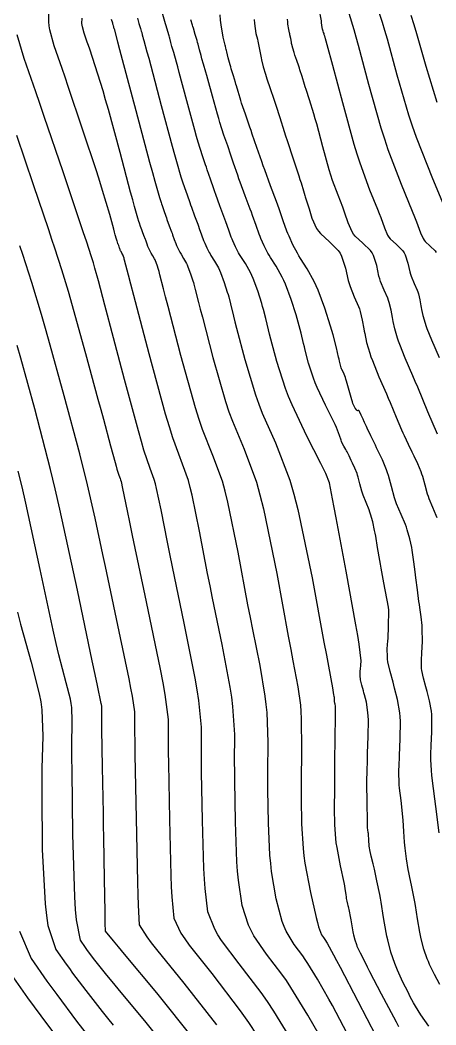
# Model space of a CAD drawing. Header units: metres. Extents: x 837117 to 838477, y 1189012 to 1191015.
# Drawn here: x 837552.6 to 837589.3, y 1190071.8 to 1190160.4 of the extents above; entities that cross this region are included whole.
import ezdxf

# ---------------------------------------------------------------- set-up
doc = ezdxf.new("R2010")
doc.units = ezdxf.units.M
doc.header["$LTSCALE"] = 0.3
doc.layers.add('COTAS 10', color=1, linetype='Continuous')
doc.layers.add('COTAS INT', color=252, linetype='Continuous')

msp = doc.modelspace()

# ---------------------------------------------------------------- linework, layer by layer
at = {"layer": 'COTAS 10'}
for points, elevation in [([(837590.284, 1190143.378), (837589.017, 1190146.416), (837587.596, 1190150.056), (837587.247, 1190151.05), (837586.917, 1190152.038), (837585.885, 1190155.557), (837585.024, 1190158.726), (837584.802, 1190159.493), (837584.587, 1190160.213), (837583.868, 1190162.416)], 1680), ([(837581.809, 1190070.388), (837580.496, 1190072.875), (837580.17, 1190073.481), (837579.859, 1190074.05), (837578.87, 1190075.803), (837578.013, 1190077.196), (837577.786, 1190077.538), (837577.563, 1190077.861), (837576.793, 1190078.87), (837576.101, 1190080.024), (837575.927, 1190080.439), (837575.76, 1190080.895), (837575.222, 1190082.885), (837574.819, 1190085.29), (837574.737, 1190086.007), (837574.669, 1190086.747), (837574.531, 1190089.603), (837574.494, 1190092.519), (837574.49, 1190093.297), (837574.488, 1190094.062), (837574.5, 1190096.717), (837574.41, 1190099.317), (837574.342, 1190100.047), (837574.257, 1190100.781), (837573.798, 1190103.471), (837573.149, 1190106.658), (837572.945, 1190107.706), (837572.731, 1190108.826), (837571.866, 1190113.471), (837570.957, 1190117.888), (837570.714, 1190118.865), (837570.475, 1190119.736), (837569.644, 1190121.991), (837568.722, 1190124.292), (837568.425, 1190125.191), (837568.11, 1190126.204), (837566.825, 1190130.811), (837565.686, 1190135.16), (837565.464, 1190136.01), (837565.282, 1190136.707), (837564.965, 1190137.947), (837564.894, 1190138.222), (837564.868, 1190138.311), (837564.84, 1190138.405), (837564.717, 1190138.791), (837564.574, 1190139.176), (837564.533, 1190139.269), (837564.492, 1190139.357), (837564.339, 1190139.628), (837564.198, 1190139.849), (837564.164, 1190139.906), (837564.132, 1190139.961), (837564.035, 1190140.144), (837563.954, 1190140.327), (837563.932, 1190140.381), (837563.91, 1190140.437), (837563.832, 1190140.654), (837563.743, 1190140.907), (837563.715, 1190140.986), (837563.685, 1190141.069), (837563.562, 1190141.399), (837563.435, 1190141.741), (837563.403, 1190141.831), (837563.371, 1190141.919), (837563.267, 1190142.219), (837563.171, 1190142.501), (837563.119, 1190142.655), (837563.025, 1190142.927), (837562.727, 1190143.982), (837562.572, 1190144.552), (837562.386, 1190145.242), (837561.453, 1190148.74), (837560.426, 1190152.517), (837560.181, 1190153.384), (837559.953, 1190154.173), (837559.271, 1190156.376), (837558.773, 1190157.852), (837558.661, 1190158.183), (837558.559, 1190158.48), (837558.286, 1190159.271), (837558.134, 1190159.82), (837558.11, 1190159.964), (837558.094, 1190160.105), (837558.097, 1190160.586)], 1660), ([(837589.593, 1190088.705), (837589.291, 1190091.023), (837588.998, 1190093.311), (837588.943, 1190093.796), (837588.9, 1190094.216), (837588.84, 1190095.195), (837588.865, 1190095.905), (837588.875, 1190096.156), (837588.886, 1190096.429), (837588.939, 1190097.612), (837588.948, 1190098.847), (837588.931, 1190099.154), (837588.906, 1190099.445), (837588.748, 1190100.368), (837588.538, 1190101.172), (837588.481, 1190101.388), (837588.424, 1190101.601), (837588.22, 1190102.345), (837588.068, 1190103.034), (837588.042, 1190103.212), (837588.025, 1190103.385), (837588.024, 1190103.963), (837588.065, 1190104.565), (837588.075, 1190104.753), (837588.083, 1190104.949), (837588.107, 1190105.735), (837588.101, 1190106.563), (837588.09, 1190106.786), (837588.076, 1190107.006), (837587.994, 1190107.778), (837587.88, 1190108.6), (837587.845, 1190108.852), (837587.809, 1190109.114), (837587.667, 1190110.15), (837587.527, 1190111.201), (837587.492, 1190111.473), (837587.459, 1190111.737), (837587.352, 1190112.621), (837587.24, 1190113.438), (837587.203, 1190113.659), (837587.164, 1190113.878), (837587.001, 1190114.65), (837586.774, 1190115.442), (837586.694, 1190115.672), (837586.606, 1190115.908), (837586.228, 1190116.801), (837585.839, 1190117.742), (837585.744, 1190118.007), (837585.655, 1190118.274), (837585.382, 1190119.258), (837585.115, 1190120.226), (837585.03, 1190120.483), (837584.941, 1190120.736), (837584.579, 1190121.611), (837584.185, 1190122.453), (837584.075, 1190122.685), (837583.964, 1190122.916), (837583.563, 1190123.747), (837583.233, 1190124.427), (837583.167, 1190124.564), (837583.112, 1190124.678), (837583.006, 1190124.904), (837582.943, 1190125.052), (837582.914, 1190125.118), (837582.882, 1190125.195), (837582.725, 1190125.559), (837582.568, 1190125.887), (837582.535, 1190125.941), (837582.507, 1190125.978), (837582.443, 1190125.979), (837582.382, 1190125.947), (837582.355, 1190125.964), (837582.324, 1190125.993), (837582.178, 1190126.189), (837581.99, 1190126.59), (837581.934, 1190126.748), (837581.876, 1190126.926), (837581.648, 1190127.738), (837581.426, 1190128.554), (837581.371, 1190128.735), (837581.318, 1190128.896), (837581.151, 1190129.314), (837581.019, 1190129.591), (837580.989, 1190129.663), (837580.961, 1190129.732), (837580.885, 1190129.966), (837580.795, 1190130.338), (837580.759, 1190130.494), (837580.718, 1190130.673), (837580.527, 1190131.513), (837580.235, 1190132.65), (837580.129, 1190133.017), (837580.013, 1190133.407), (837579.504, 1190135.002), (837578.912, 1190136.592), (837578.744, 1190136.979), (837578.574, 1190137.342), (837577.942, 1190138.461), (837577.357, 1190139.376), (837577.216, 1190139.612), (837577.084, 1190139.84), (837576.685, 1190140.597), (837576.348, 1190141.35), (837576.257, 1190141.575), (837576.166, 1190141.807), (837575.843, 1190142.704), (837575.478, 1190143.75), (837575.361, 1190144.077), (837575.236, 1190144.419), (837574.728, 1190145.785), (837574.204, 1190147.199), (837574.069, 1190147.571), (837573.939, 1190147.934), (837573.509, 1190149.173), (837573.112, 1190150.342), (837573.003, 1190150.661), (837572.895, 1190150.978), (837572.507, 1190152.103), (837572.173, 1190153.089), (837572.099, 1190153.318), (837572.032, 1190153.527), (837571.856, 1190154.125), (837571.717, 1190154.623), (837571.673, 1190154.771), (837571.628, 1190154.922), (837571.448, 1190155.501), (837571.261, 1190156.114), (837571.211, 1190156.287), (837571.163, 1190156.461), (837570.996, 1190157.101), (837570.867, 1190157.626), (837570.842, 1190157.727), (837570.822, 1190157.81), (837570.788, 1190157.951), (837570.749, 1190158.109), (837570.725, 1190158.203), (837570.696, 1190158.318), (837570.544, 1190158.915), (837570.364, 1190159.994), (837570.317, 1190160.414), (837570.272, 1190160.886)], 1670), ([(837567.95, 1190070.502), (837564.692, 1190074.606), (837561.844, 1190078.008), (837561.301, 1190078.659), (837560.863, 1190079.184), (837560.166, 1190080.031), (837560.149, 1190080.749), (837560.141, 1190081.193), (837560.13, 1190081.743), (837560.079, 1190084.615), (837560.016, 1190088.299), (837559.998, 1190089.361), (837559.98, 1190090.442), (837559.913, 1190094.496), (837559.859, 1190097.867), (837559.849, 1190098.515), (837559.841, 1190099.041), (837559.831, 1190099.913), (837559.828, 1190099.986), (837559.825, 1190100.008), (837559.821, 1190100.031), (837559.799, 1190100.119), (837559.459, 1190101.709), (837559.254, 1190102.679), (837559.002, 1190103.878), (837557.694, 1190110.119), (837556.134, 1190117.282), (837555.723, 1190119.062), (837555.321, 1190120.754), (837553.944, 1190126.131), (837552.695, 1190130.585), (837552.374, 1190131.696)], 1650)]:
    msp.add_lwpolyline(points, dxfattribs=dict(at, elevation=elevation))
at = {"layer": 'COTAS INT'}
for points, elevation in [([(837579.451, 1190070.139), (837578.017, 1190072.635), (837576.513, 1190075.08), (837576.115, 1190075.68), (837575.723, 1190076.247), (837574.373, 1190078.017), (837573.25, 1190079.621), (837573.002, 1190080.083), (837572.781, 1190080.553), (837572.211, 1190082.315), (837571.882, 1190084.55), (837571.813, 1190085.318), (837571.754, 1190086.15), (837571.622, 1190089.697), (837571.57, 1190093.29), (837571.562, 1190094.152), (837571.557, 1190094.957), (837571.562, 1190097.382), (837571.406, 1190099.85), (837571.299, 1190100.681), (837571.165, 1190101.576), (837570.454, 1190105.341), (837569.607, 1190109.42), (837569.388, 1190110.512), (837569.176, 1190111.588), (837568.466, 1190115.341), (837567.817, 1190118.493), (837567.644, 1190119.19), (837567.474, 1190119.811), (837566.091, 1190123.563), (837565.797, 1190124.52), (837565.469, 1190125.636), (837564.012, 1190130.98), (837562.664, 1190136.124), (837562.405, 1190137.114), (837562.195, 1190137.914), (837561.852, 1190139.234), (837561.826, 1190139.337), (837561.816, 1190139.37), (837561.806, 1190139.405), (837561.76, 1190139.549), (837561.706, 1190139.693), (837561.691, 1190139.727), (837561.676, 1190139.76), (837561.619, 1190139.861), (837561.566, 1190139.944), (837561.553, 1190139.965), (837561.541, 1190139.986), (837561.505, 1190140.054), (837561.475, 1190140.122), (837561.467, 1190140.142), (837561.458, 1190140.163), (837561.429, 1190140.244), (837561.396, 1190140.338), (837561.386, 1190140.368), (837561.375, 1190140.399), (837561.329, 1190140.522), (837561.281, 1190140.65), (837561.269, 1190140.683), (837561.258, 1190140.716), (837561.219, 1190140.828), (837561.183, 1190140.933), (837561.173, 1190140.962), (837561.163, 1190140.99), (837561.128, 1190141.092), (837561.017, 1190141.485), (837560.96, 1190141.698), (837560.89, 1190141.956), (837560.542, 1190143.26), (837559.917, 1190145.389), (837559.673, 1190146.166), (837559.398, 1190147.024), (837558.15, 1190150.801), (837556.885, 1190154.548), (837556.6, 1190155.388), (837556.343, 1190156.142), (837555.648, 1190158.15), (837555.264, 1190159.543), (837555.203, 1190159.909), (837555.161, 1190160.267), (837555.17, 1190161.487)], 1658), ([(837578.964, 1190161.423), (837579.179, 1190160.337), (837579.195, 1190160.105), (837579.199, 1190160.056), (837579.204, 1190160.013), (837579.219, 1190159.91), (837579.234, 1190159.848), (837579.238, 1190159.83), (837579.242, 1190159.811), (837579.255, 1190159.743), (837579.269, 1190159.672), (837579.273, 1190159.652), (837579.278, 1190159.632), (837579.295, 1190159.56), (837579.318, 1190159.481), (837579.326, 1190159.457), (837579.334, 1190159.432), (837579.368, 1190159.332), (837579.407, 1190159.221), (837579.418, 1190159.189), (837579.429, 1190159.156), (837579.469, 1190159.029), (837579.515, 1190158.882), (837579.529, 1190158.835), (837579.545, 1190158.787), (837579.609, 1190158.593), (837579.873, 1190157.629), (837580.015, 1190157.094), (837580.186, 1190156.444), (837581.053, 1190153.131), (837582.066, 1190149.476), (837582.33, 1190148.611), (837582.587, 1190147.81), (837583.453, 1190145.445), (837584.152, 1190143.742), (837584.302, 1190143.359), (837584.434, 1190143.013), (837584.756, 1190142.081), (837585.044, 1190141.438), (837585.154, 1190141.275), (837585.278, 1190141.118), (837585.837, 1190140.603), (837586.383, 1190140.065), (837586.499, 1190139.893), (837586.6, 1190139.711), (837586.836, 1190138.97), (837587.004, 1190138.204), (837587.062, 1190138.006), (837587.124, 1190137.815), (837587.39, 1190137.174), (837587.646, 1190136.587), (837587.703, 1190136.43), (837587.753, 1190136.274), (837587.884, 1190135.73), (837587.98, 1190135.196), (837588.009, 1190135.046), (837588.039, 1190134.896), (837588.154, 1190134.347), (837588.346, 1190133.683), (837588.424, 1190133.46), (837588.512, 1190133.221), (837588.923, 1190132.215), (837589.596, 1190130.637)], 1676), ([(837560.68, 1190160.494), (837560.772, 1190160.163), (837560.792, 1190160.095), (837560.808, 1190160.037), (837560.844, 1190159.912), (837560.862, 1190159.854), (837560.866, 1190159.838), (837560.87, 1190159.823), (837560.884, 1190159.768), (837560.898, 1190159.716), (837560.906, 1190159.688), (837560.921, 1190159.638), (837561.224, 1190158.506), (837561.409, 1190157.809), (837561.639, 1190156.947), (837562.835, 1190152.448), (837564.057, 1190147.873), (837564.303, 1190146.963), (837564.509, 1190146.207), (837564.921, 1190144.762), (837565.074, 1190144.319), (837565.117, 1190144.195), (837565.159, 1190144.069), (837565.316, 1190143.609), (837565.485, 1190143.122), (837565.536, 1190142.979), (837565.589, 1190142.833), (837565.795, 1190142.276), (837565.995, 1190141.739), (837566.044, 1190141.604), (837566.09, 1190141.476), (837566.234, 1190141.064), (837566.361, 1190140.711), (837566.397, 1190140.62), (837566.433, 1190140.531), (837566.565, 1190140.235), (837566.722, 1190139.937), (837566.774, 1190139.847), (837566.83, 1190139.755), (837567.06, 1190139.394), (837567.308, 1190138.954), (837567.375, 1190138.811), (837567.442, 1190138.659), (837567.674, 1190138.033), (837567.875, 1190137.406), (837567.92, 1190137.252), (837567.962, 1190137.108), (837568.077, 1190136.66), (837568.369, 1190135.5), (837568.523, 1190134.907), (837568.708, 1190134.196), (837569.637, 1190130.642), (837570.751, 1190126.773), (837571.053, 1190125.862), (837571.352, 1190125.02), (837572.408, 1190122.561), (837573.476, 1190119.66), (837573.784, 1190118.54), (837574.096, 1190117.283), (837575.266, 1190111.6), (837576.285, 1190106.064), (837576.502, 1190104.899), (837576.691, 1190103.895), (837577.141, 1190101.6), (837577.349, 1190099.987), (837577.386, 1190099.413), (837577.413, 1190098.784), (837577.438, 1190096.052), (837577.418, 1190093.167), (837577.417, 1190092.442), (837577.418, 1190091.748), (837577.44, 1190089.508), (837577.584, 1190087.343), (837577.661, 1190086.697), (837577.755, 1190086.031), (837578.233, 1190083.456), (837578.74, 1190081.237), (837578.852, 1190080.795), (837578.952, 1190080.427), (837579.213, 1190079.723), (837579.402, 1190079.475), (837579.457, 1190079.396), (837579.513, 1190079.312), (837579.723, 1190078.97), (837580.267, 1190077.96), (837580.534, 1190077.455), (837580.851, 1190076.851), (837582.413, 1190073.857), (837584.005, 1190070.815)], 1662), ([(837562.989, 1190160.595), (837563.06, 1190160.344), (837563.121, 1190160.129), (837563.257, 1190159.66), (837563.323, 1190159.437), (837563.34, 1190159.376), (837563.357, 1190159.317), (837563.411, 1190159.106), (837563.464, 1190158.904), (837563.479, 1190158.849), (837563.495, 1190158.795), (837563.553, 1190158.604), (837563.825, 1190157.61), (837563.975, 1190157.05), (837564.158, 1190156.366), (837565.09, 1190152.867), (837566.051, 1190149.287), (837566.252, 1190148.551), (837566.425, 1190147.927), (837566.818, 1190146.597), (837567.029, 1190145.984), (837567.088, 1190145.811), (837567.148, 1190145.638), (837567.364, 1190145), (837567.598, 1190144.325), (837567.669, 1190144.127), (837567.742, 1190143.924), (837568.028, 1190143.154), (837568.306, 1190142.409), (837568.373, 1190142.222), (837568.437, 1190142.044), (837568.636, 1190141.474), (837568.812, 1190140.985), (837568.862, 1190140.859), (837568.912, 1190140.736), (837569.095, 1190140.326), (837569.313, 1190139.913), (837569.385, 1190139.788), (837569.462, 1190139.66), (837569.78, 1190139.161), (837570.125, 1190138.551), (837570.218, 1190138.353), (837570.309, 1190138.142), (837570.632, 1190137.275), (837570.909, 1190136.406), (837570.973, 1190136.194), (837571.03, 1190135.993), (837571.19, 1190135.373), (837571.457, 1190134.294), (837571.582, 1190133.804), (837571.73, 1190133.231), (837572.449, 1190130.473), (837573.392, 1190127.341), (837573.682, 1190126.532), (837573.983, 1190125.749), (837575.171, 1190123.131), (837576.436, 1190119.812), (837576.786, 1190118.586), (837577.135, 1190117.228), (837578.394, 1190111.213), (837579.433, 1190105.536), (837579.642, 1190104.39), (837579.819, 1190103.428), (837580.175, 1190101.492), (837580.284, 1190100.894), (837580.305, 1190100.775), (837580.321, 1190100.677), (837580.344, 1190100.493), (837580.34, 1190100.443), (837580.338, 1190100.415), (837580.333, 1190100.364), (837580.333, 1190100.312), (837580.335, 1190100.297), (837580.337, 1190100.281), (837580.35, 1190100.222), (837580.368, 1190100.155), (837580.374, 1190100.135), (837580.38, 1190100.113), (837580.402, 1190100.029), (837580.419, 1190099.915), (837580.422, 1190099.876), (837580.424, 1190099.833), (837580.422, 1190099.648), (837580.416, 1190099.462), (837580.414, 1190099.418), (837580.413, 1190099.378), (837580.409, 1190099.259), (837580.408, 1190099.153), (837580.408, 1190099.085), (837580.41, 1190098.946), (837580.405, 1190098.214), (837580.402, 1190097.805), (837580.397, 1190097.307), (837580.37, 1190094.764), (837580.346, 1190092.042), (837580.343, 1190091.431), (837580.341, 1190090.882), (837580.35, 1190089.414), (837580.44, 1190088.211), (837580.49, 1190087.83), (837580.551, 1190087.427), (837580.862, 1190085.797), (837581.171, 1190084.333), (837581.231, 1190084.034), (837581.279, 1190083.782), (837581.362, 1190083.258), (837581.381, 1190083.035), (837581.39, 1190082.973), (837581.4, 1190082.91), (837581.45, 1190082.68), (837581.518, 1190082.404), (837581.54, 1190082.312), (837581.562, 1190082.213), (837581.655, 1190081.8), (837581.752, 1190081.322), (837581.778, 1190081.183), (837581.803, 1190081.041), (837581.891, 1190080.5), (837581.982, 1190079.971), (837582.01, 1190079.835), (837582.038, 1190079.704), (837582.151, 1190079.27), (837582.295, 1190078.848), (837582.343, 1190078.725), (837582.396, 1190078.599), (837582.617, 1190078.122), (837583.053, 1190077.267), (837583.24, 1190076.903), (837583.457, 1190076.483), (837584.483, 1190074.508), (837585.55, 1190072.48), (837585.794, 1190072.027), (837586.015, 1190071.621)], 1664), ([(837588.685, 1190071.648), (837587.985, 1190072.645), (837587.512, 1190073.412), (837587.416, 1190073.57), (837587.335, 1190073.704), (837587.168, 1190073.99), (837587.009, 1190074.307), (837586.932, 1190074.46), (837586.842, 1190074.642), (837586.398, 1190075.533), (837585.909, 1190076.596), (837585.791, 1190076.884), (837585.679, 1190077.171), (837585.337, 1190078.188), (837585.058, 1190079.265), (837584.987, 1190079.591), (837584.918, 1190079.928), (837584.691, 1190081.242), (837584.474, 1190082.582), (837584.411, 1190082.935), (837584.347, 1190083.281), (837584.106, 1190084.467), (837583.877, 1190085.492), (837583.82, 1190085.737), (837583.767, 1190085.966), (837583.598, 1190086.651), (837583.474, 1190087.221), (837583.448, 1190087.377), (837583.426, 1190087.532), (837583.379, 1190088.085), (837583.354, 1190088.558), (837583.346, 1190088.662), (837583.338, 1190088.754), (837583.306, 1190088.991), (837583.277, 1190089.139), (837583.272, 1190089.175), (837583.267, 1190089.21), (837583.259, 1190089.319), (837583.258, 1190089.453), (837583.258, 1190089.503), (837583.259, 1190089.558), (837583.261, 1190089.806), (837583.259, 1190090.265), (837583.257, 1190090.454), (837583.254, 1190090.671), (837583.237, 1190091.675), (837583.223, 1190092.772), (837583.222, 1190093.047), (837583.223, 1190093.309), (837583.233, 1190094.152), (837583.26, 1190095.084), (837583.27, 1190095.404), (837583.282, 1190095.749), (837583.333, 1190097.218), (837583.345, 1190098.678), (837583.331, 1190099.018), (837583.31, 1190099.33), (837583.173, 1190100.226), (837582.997, 1190100.895), (837582.952, 1190101.065), (837582.908, 1190101.227), (837582.763, 1190101.754), (837582.66, 1190102.219), (837582.644, 1190102.342), (837582.632, 1190102.463), (837582.633, 1190102.877), (837582.666, 1190103.274), (837582.676, 1190103.384), (837582.685, 1190103.495), (837582.72, 1190103.893), (837582.536, 1190105.346), (837582.408, 1190106.12), (837582.246, 1190107.057), (837581.382, 1190111.783), (837580.5, 1190116.495), (837580.326, 1190117.423), (837580.184, 1190118.186), (837579.924, 1190119.582), (837579.582, 1190120.413), (837579.388, 1190120.821), (837579.151, 1190121.306), (837577.934, 1190123.702), (837576.613, 1190126.478), (837576.31, 1190127.203), (837576.033, 1190127.91), (837575.261, 1190130.304), (837574.751, 1190132.267), (837574.641, 1190132.7), (837574.544, 1190133.087), (837574.302, 1190134.086), (837574.098, 1190134.879), (837574.025, 1190135.135), (837573.944, 1190135.406), (837573.589, 1190136.517), (837573.177, 1190137.625), (837573.06, 1190137.895), (837572.941, 1190138.148), (837572.501, 1190138.927), (837572.093, 1190139.566), (837571.995, 1190139.73), (837571.903, 1190139.888), (837571.625, 1190140.416), (837571.391, 1190140.941), (837571.327, 1190141.097), (837571.263, 1190141.259), (837571.039, 1190141.884), (837570.784, 1190142.613), (837570.703, 1190142.84), (837570.616, 1190143.079), (837570.262, 1190144.031), (837569.896, 1190145.016), (837569.802, 1190145.275), (837569.712, 1190145.528), (837569.412, 1190146.391), (837569.136, 1190147.206), (837569.06, 1190147.428), (837568.985, 1190147.648), (837568.714, 1190148.432), (837568.341, 1190149.648), (837568.201, 1190150.14), (837568.044, 1190150.7), (837567.345, 1190153.287), (837566.678, 1190155.785), (837566.541, 1190156.29), (837566.426, 1190156.714), (837566.185, 1190157.569), (837566.083, 1190157.902), (837566.056, 1190157.997), (837566.03, 1190158.092), (837565.938, 1190158.444), (837565.843, 1190158.81), (837565.814, 1190158.914), (837565.785, 1190159.02), (837565.669, 1190159.409), (837565.52, 1190159.913), (837565.468, 1190160.09), (837565.413, 1190160.284), (837565.178, 1190161.12)], 1666), ([(837589.634, 1190075.325), (837589.166, 1190076.204), (837588.739, 1190077.103), (837588.635, 1190077.347), (837588.539, 1190077.59), (837588.244, 1190078.45), (837588.005, 1190079.373), (837587.943, 1190079.656), (837587.884, 1190079.95), (837587.684, 1190081.11), (837587.491, 1190082.298), (837587.436, 1190082.61), (837587.379, 1190082.914), (837587.168, 1190083.952), (837586.965, 1190084.932), (837586.915, 1190085.2), (837586.866, 1190085.467), (837586.708, 1190086.42), (837586.586, 1190087.363), (837586.56, 1190087.624), (837586.537, 1190087.884), (837586.48, 1190088.824), (837586.418, 1190089.815), (837586.393, 1190090.107), (837586.363, 1190090.408), (837586.224, 1190091.56), (837586.096, 1190092.665), (837586.073, 1190092.936), (837586.056, 1190093.192), (837586.039, 1190093.989), (837586.071, 1190094.878), (837586.083, 1190095.191), (837586.097, 1190095.533), (837586.164, 1190097.013), (837586.175, 1190098.558), (837586.154, 1190098.941), (837586.123, 1190099.306), (837585.925, 1190100.461), (837585.662, 1190101.466), (837585.59, 1190101.736), (837585.519, 1190102.003), (837585.264, 1190102.934), (837585.073, 1190103.796), (837585.042, 1190104.019), (837585.02, 1190104.235), (837585.018, 1190104.958), (837585.069, 1190105.65), (837585.08, 1190105.846), (837585.09, 1190106.045), (837585.114, 1190106.779), (837585.13, 1190107.42), (837585.135, 1190107.56), (837585.14, 1190107.683), (837585.157, 1190107.991), (837585.16, 1190108.212), (837585.156, 1190108.28), (837585.149, 1190108.351), (837585.107, 1190108.633), (837584.708, 1190110.759), (837584.469, 1190112.068), (837584.408, 1190112.41), (837584.35, 1190112.745), (837584.162, 1190113.88), (837583.991, 1190114.885), (837583.944, 1190115.136), (837583.897, 1190115.375), (837583.73, 1190116.143), (837583.54, 1190116.826), (837583.479, 1190117.012), (837583.414, 1190117.197), (837583.148, 1190117.856), (837582.887, 1190118.504), (837582.825, 1190118.683), (837582.768, 1190118.861), (837582.597, 1190119.501), (837582.443, 1190120.103), (837582.396, 1190120.257), (837582.347, 1190120.406), (837582.153, 1190120.897), (837581.951, 1190121.339), (837581.897, 1190121.457), (837581.843, 1190121.572), (837581.655, 1190121.97), (837581.471, 1190122.335), (837581.42, 1190122.428), (837581.369, 1190122.519), (837581.186, 1190122.822), (837581.016, 1190123.139), (837580.973, 1190123.239), (837580.933, 1190123.345), (837580.803, 1190123.77), (837580.543, 1190124.461), (837580.421, 1190124.734), (837580.276, 1190125.042), (837579.572, 1190126.451), (837578.827, 1190128.013), (837578.657, 1190128.419), (837578.502, 1190128.812), (837578.073, 1190130.135), (837577.773, 1190131.302), (837577.7, 1190131.597), (837577.631, 1190131.88), (837577.415, 1190132.799), (837577.167, 1190133.765), (837577.077, 1190134.076), (837576.978, 1190134.406), (837576.547, 1190135.759), (837576.045, 1190137.109), (837575.902, 1190137.437), (837575.757, 1190137.745), (837575.222, 1190138.694), (837574.725, 1190139.471), (837574.606, 1190139.671), (837574.494, 1190139.864), (837574.155, 1190140.507), (837573.87, 1190141.145), (837573.792, 1190141.336), (837573.715, 1190141.533), (837573.441, 1190142.294), (837573.131, 1190143.182), (837573.032, 1190143.458), (837572.926, 1190143.749), (837572.495, 1190144.908), (837572.05, 1190146.108), (837571.936, 1190146.423), (837571.826, 1190146.731), (837571.461, 1190147.782), (837571.124, 1190148.774), (837571.032, 1190149.044), (837570.94, 1190149.313), (837570.611, 1190150.268), (837570.257, 1190151.368), (837570.15, 1190151.729), (837570.038, 1190152.114), (837569.6, 1190153.706), (837569.197, 1190155.204), (837569.107, 1190155.53), (837569.027, 1190155.818), (837568.816, 1190156.535), (837568.672, 1190157.01), (837568.633, 1190157.144), (837568.595, 1190157.28), (837568.465, 1190157.782), (837568.329, 1190158.304), (837568.288, 1190158.452), (837568.246, 1190158.602), (837568.081, 1190159.157), (837567.918, 1190159.697), (837567.877, 1190159.837), (837567.837, 1190159.973), (837567.706, 1190160.43)], 1668), ([(837573.268, 1190160.47), (837573.304, 1190160.108), (837573.436, 1190159.247), (837573.561, 1190158.719), (837573.595, 1190158.567), (837573.627, 1190158.413), (837573.737, 1190157.835), (837573.853, 1190157.239), (837573.889, 1190157.073), (837573.927, 1190156.906), (837574.075, 1190156.3), (837574.266, 1190155.636), (837574.33, 1190155.433), (837574.399, 1190155.221), (837574.689, 1190154.387), (837575.015, 1190153.454), (837575.106, 1190153.181), (837575.198, 1190152.9), (837575.533, 1190151.833), (837575.92, 1190150.597), (837576.044, 1190150.209), (837576.176, 1190149.803), (837576.715, 1190148.173), (837577.211, 1190146.671), (837577.316, 1190146.344), (837577.406, 1190146.057), (837577.618, 1190145.343), (837577.733, 1190144.93), (837577.762, 1190144.832), (837577.791, 1190144.741), (837577.889, 1190144.474), (837578.02, 1190144.106), (837578.069, 1190143.953), (837578.124, 1190143.776), (837578.371, 1190142.952), (837578.779, 1190142.04), (837578.936, 1190141.808), (837579.112, 1190141.586), (837579.905, 1190140.856), (837580.68, 1190140.093), (837580.845, 1190139.849), (837580.988, 1190139.59), (837581.323, 1190138.539), (837581.561, 1190137.452), (837581.643, 1190137.171), (837581.731, 1190136.899), (837582.108, 1190135.99), (837582.472, 1190135.158), (837582.552, 1190134.934), (837582.624, 1190134.714), (837582.809, 1190133.942), (837582.946, 1190133.184), (837582.987, 1190132.971), (837583.029, 1190132.758), (837583.193, 1190131.979), (837583.464, 1190131.037), (837583.575, 1190130.721), (837583.701, 1190130.381), (837584.283, 1190128.955), (837584.932, 1190127.444), (837585.099, 1190127.052), (837585.262, 1190126.67), (837585.805, 1190125.385), (837586.278, 1190124.281), (837586.396, 1190124.013), (837586.508, 1190123.762), (837586.867, 1190122.994), (837587.188, 1190122.33), (837587.364, 1190121.96), (837587.679, 1190121.288), (837587.968, 1190120.588), (837588.039, 1190120.386), (837588.107, 1190120.181), (837588.32, 1190119.407), (837588.539, 1190118.621), (837588.61, 1190118.407), (837588.685, 1190118.196), (837588.997, 1190117.444), (837589.299, 1190116.731), (837589.369, 1190116.542)], 1672), ([(837589.444, 1190123.884), (837588.604, 1190125.867), (837587.698, 1190128.018), (837587.475, 1190128.544), (837587.264, 1190129.041), (837586.603, 1190130.585), (837586.107, 1190131.801), (837585.999, 1190132.091), (837585.905, 1190132.36), (837585.673, 1190133.163), (837585.534, 1190133.827), (837585.498, 1190134.009), (837585.463, 1190134.19), (837585.347, 1190134.836), (837585.188, 1190135.494), (837585.127, 1190135.682), (837585.059, 1190135.873), (837584.749, 1190136.582), (837584.428, 1190137.357), (837584.352, 1190137.589), (837584.283, 1190137.828), (837584.08, 1190138.755), (837583.794, 1190139.651), (837583.672, 1190139.871), (837583.532, 1190140.079), (837582.871, 1190140.73), (837582.195, 1190141.352), (837582.045, 1190141.541), (837581.911, 1190141.739), (837581.563, 1190142.517), (837581.279, 1190143.395), (837581.186, 1190143.656), (837581.086, 1190143.924), (837580.671, 1190144.959), (837580.189, 1190146.275), (837580.046, 1190146.721), (837579.899, 1190147.203), (837579.335, 1190149.237), (837578.796, 1190151.25), (837578.665, 1190151.719), (837578.542, 1190152.15), (837578.162, 1190153.383), (837577.861, 1190154.295), (837577.787, 1190154.522), (837577.717, 1190154.739), (837577.501, 1190155.431), (837577.313, 1190156.028), (837577.262, 1190156.185), (837577.211, 1190156.338), (837577.029, 1190156.86), (837576.867, 1190157.327), (837576.828, 1190157.445), (837576.792, 1190157.559), (837576.685, 1190157.93), (837576.602, 1190158.269), (837576.581, 1190158.362), (837576.561, 1190158.455), (837576.496, 1190158.789), (837576.434, 1190159.112), (837576.416, 1190159.198), (837576.398, 1190159.283), (837576.328, 1190159.579), (837576.254, 1190160.061), (837576.233, 1190160.263), (837576.213, 1190160.496)], 1674), ([(837581.632, 1190161.019), (837582.07, 1190159.574), (837582.245, 1190158.945), (837582.444, 1190158.217), (837583.36, 1190154.762), (837584.451, 1190150.912), (837584.761, 1190149.935), (837585.075, 1190148.997), (837586.235, 1190145.93), (837587.218, 1190143.56), (837587.419, 1190143.062), (837587.589, 1190142.631), (837587.948, 1190141.645), (837588.176, 1190141.137), (837588.263, 1190141.008), (837588.361, 1190140.883), (837588.803, 1190140.477), (837589.235, 1190140.052), (837589.327, 1190139.916)], 1678), ([(837587.103, 1190160.852), (837587.358, 1190160.041), (837587.603, 1190159.234), (837588.41, 1190156.352), (837589.383, 1190153.164)], 1682), ([(837577.164, 1190069.467), (837575.014, 1190072.964), (837574.443, 1190073.822), (837573.884, 1190074.633), (837571.953, 1190077.164), (837570.398, 1190079.218), (837570.076, 1190079.727), (837569.801, 1190080.211), (837569.2, 1190081.744), (837568.945, 1190083.809), (837568.889, 1190084.628), (837568.839, 1190085.554), (837568.712, 1190089.791), (837568.646, 1190094.061), (837568.635, 1190095.007), (837568.627, 1190095.851), (837568.624, 1190098.048), (837568.402, 1190100.383), (837568.256, 1190101.315), (837568.074, 1190102.37), (837567.11, 1190107.212), (837566.065, 1190112.182), (837565.832, 1190113.319), (837565.622, 1190114.351), (837565.066, 1190117.212), (837564.678, 1190119.098), (837564.574, 1190119.516), (837564.472, 1190119.887), (837564.117, 1190120.85), (837563.559, 1190122.46), (837563.328, 1190123.24), (837563.065, 1190124.165), (837561.839, 1190128.713), (837560.61, 1190133.387), (837560.345, 1190134.392), (837560.112, 1190135.271), (837559.54, 1190137.403), (837559.227, 1190138.529), (837559.158, 1190138.775), (837559.096, 1190138.993), (837558.933, 1190139.54), (837558.478, 1190140.907), (837558.232, 1190141.642), (837557.934, 1190142.531), (837556.422, 1190147.029), (837554.773, 1190151.912), (837554.387, 1190153.044), (837554.033, 1190154.08), (837553.011, 1190157.029), (837552.376, 1190159.109)], 1656), ([(837552.331, 1190150.257), (837553.803, 1190145.908), (837555.133, 1190141.942), (837555.421, 1190141.078), (837555.674, 1190140.315), (837556.299, 1190138.403), (837556.863, 1190136.506), (837557.079, 1190135.752), (837557.32, 1190134.898), (837558.403, 1190130.989), (837559.502, 1190126.971), (837559.752, 1190126.049), (837559.979, 1190125.21), (837560.605, 1190122.865), (837561.008, 1190121.37), (837561.095, 1190121.066), (837561.17, 1190120.809), (837561.354, 1190120.279), (837561.471, 1190119.963), (837561.504, 1190119.841), (837561.538, 1190119.703), (837561.666, 1190119.083), (837562.068, 1190117.113), (837562.275, 1190116.125), (837562.523, 1190114.945), (837563.767, 1190109.083), (837564.982, 1190103.165), (837565.213, 1190101.949), (837565.398, 1190100.916), (837565.685, 1190098.713), (837565.697, 1190096.746), (837565.708, 1190095.862), (837565.722, 1190094.832), (837565.803, 1190089.886), (837565.925, 1190084.957), (837565.965, 1190083.938), (837566.008, 1190083.068), (837566.188, 1190081.173), (837566.822, 1190079.869), (837567.151, 1190079.371), (837567.547, 1190078.814), (837569.532, 1190076.311), (837572.043, 1190073.02), (837572.771, 1190071.967), (837573.512, 1190070.852)], 1654), ([(837569.997, 1190071.761), (837567.112, 1190075.458), (837564.696, 1190078.411), (837564.226, 1190079.015), (837563.842, 1190079.527), (837563.177, 1190080.602), (837563.071, 1190082.327), (837563.041, 1190083.248), (837563.01, 1190084.361), (837562.894, 1190089.98), (837562.798, 1190095.603), (837562.78, 1190096.718), (837562.766, 1190097.641), (837562.747, 1190099.378), (837562.54, 1190100.762), (837562.408, 1190101.462), (837562.243, 1190102.3), (837561.377, 1190106.471), (837560.396, 1190111.087), (837560.16, 1190112.206), (837559.938, 1190113.256), (837559.261, 1190116.471), (837558.49, 1190119.808), (837558.209, 1190120.934), (837557.898, 1190122.149), (837556.528, 1190127.267), (837555.139, 1190132.263), (837554.815, 1190133.401), (837554.518, 1190134.431), (837553.664, 1190137.267), (837552.869, 1190139.722), (837552.609, 1190140.514)], 1652), ([(837566.452, 1190068.588), (837563.753, 1190071.985), (837561.272, 1190074.96), (837560.747, 1190075.595), (837560.292, 1190076.149), (837559.236, 1190077.468), (837558.675, 1190078.217), (837558.533, 1190078.412), (837558.396, 1190078.6), (837557.952, 1190079.236), (837557.603, 1190081.032), (837557.527, 1190081.953), (837557.46, 1190083.058), (837557.292, 1190088.576), (837557.216, 1190094.196), (837557.207, 1190095.364), (837557.203, 1190096.364), (837557.232, 1190098.576), (837557.188, 1190099.772), (837557.139, 1190100.132), (837557.074, 1190100.504), (837556.705, 1190101.951), (837556.065, 1190104.413), (837555.829, 1190105.426), (837555.568, 1190106.582), (837554.414, 1190111.951), (837553.143, 1190117.786), (837552.808, 1190119.236), (837552.481, 1190120.615)], 1648), ([(837552.404, 1190108.173), (837552.671, 1190107.117), (837553.611, 1190103.782), (837554.327, 1190100.977), (837554.453, 1190100.255), (837554.548, 1190099.558), (837554.632, 1190097.239), (837554.553, 1190094.391), (837554.546, 1190093.359), (837554.546, 1190092.222), (837554.597, 1190087.239), (837554.835, 1190082.439), (837554.953, 1190081.417), (837555.093, 1190080.528), (837555.784, 1190078.427), (837556.699, 1190077.12), (837556.98, 1190076.731), (837557.272, 1190076.33), (837558.427, 1190074.788), (837559.862, 1190072.956), (837560.332, 1190072.373), (837560.832, 1190071.758)], 1646), ([(837552.582, 1190080.023), (837553.617, 1190077.618), (837555.002, 1190075.639), (837555.427, 1190075.05), (837555.87, 1190074.444), (837557.618, 1190072.108), (837559.432, 1190069.764)], 1644), ([(837551.449, 1190076.81), (837553.305, 1190074.158), (837553.874, 1190073.369), (837554.467, 1190072.557), (837556.81, 1190069.429)], 1642)]:
    msp.add_lwpolyline(points, dxfattribs=dict(at, elevation=elevation))

doc.saveas('drawing.dxf')
